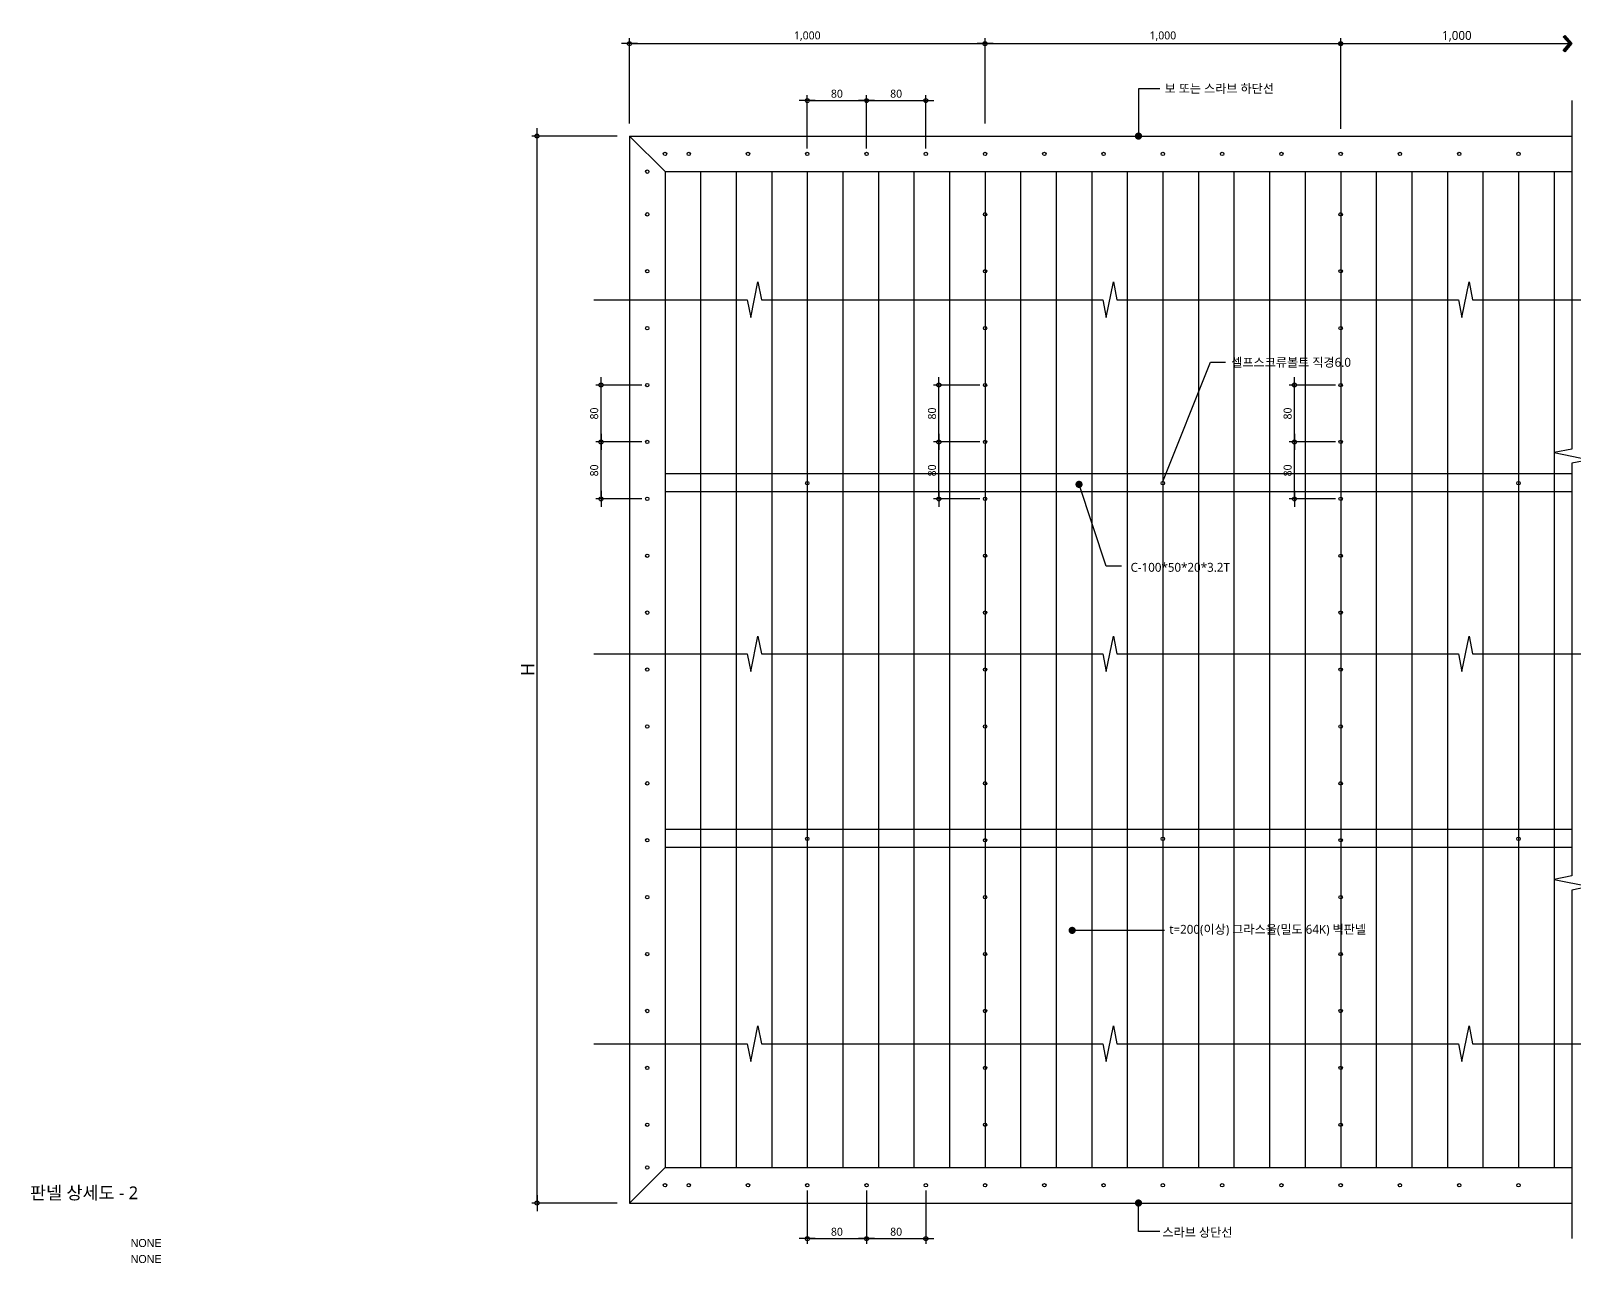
# Model space of a CAD drawing. Header units: millimetres. Extents: x 2752880 to 2775018, y 665860 to 672840.
# Drawn here: x 2764505 to 2768845, y 668901 to 672366 of the extents above; entities that cross this region are included whole.
import ezdxf
from ezdxf.enums import TextEntityAlignment as Align

# ---------------------------------------------------------------- set-up
doc = ezdxf.new("R2010")
doc.units = ezdxf.units.MM
doc.header["$LTSCALE"] = 10
doc.layers.get('DEFPOINTS').update_dxf_attribs({"color": 161})
for name, color, linetype in [('8', 8, 'Continuous'), ('A-TEXT-7', 7, 'Continuous'), ('DIM', 7, 'Continuous'), ('F', 4, 'Continuous'), ('SYM-1', 6, 'Continuous'), ('TEX', 3, 'Continuous'), ('TEXT-TITLE', 6, 'Continuous'), ('TEXT-기입', 6, 'Continuous'), ('TXT1', 4, 'Continuous'), ('W', 7, 'Continuous'), ('정림요청(20181011)', 30, 'Continuous')]:
    doc.layers.add(name, color=color, linetype=linetype)
doc.styles.add('CGS', font='cgse', dxfattribs={"bigfont": 'cgs'})
doc.styles.add('나눔바른고딕', font='NanumBarunGothic.ttf')
doc.styles.add('맑은고딕', font='malgun_0.ttf')
doc.dimstyles.new('10 NDIM', dxfattribs={"dimscale": 10, "dimtxt": 3, "dimasz": 1, "dimexe": 2, "dimexo": 2, "dimgap": 1.5, "dimtad": 1, "dimdec": 0, "dimrnd": 0.25, "dimdsep": 46, "dimtxsty": '나눔바른고딕', "dimblk": 'DOT0', "dimcen": 1, "dimdle": 8, "dimclrd": 7, "dimclre": 7, "dimclrt": 7, "dimadec": 0, "dimazin": 0, "dimtfac": 1, "dimtdec": 0, "dimtix": 1, "dimtmove": 2, "dimatfit": 3, "dimldrblk": 'DOT0', "dimfxl": 1, "dimtolj": 1, "dimtzin": 0, "dimlwd": -1, "dimlwe": -1, "dimarcsym": 0})

# ---------------------------------------------------------------- blocks, each defined once
blk = doc.blocks.new('DOT0')
at = {"layer": 'DIM'}
blk.add_line((-3, 0), (3, 0), dxfattribs=at)
at = {"layer": 'DIM', "color": 6}
blk.add_circle((0, 0), 0.75, dxfattribs=at)
blk = doc.blocks.new('*D37')
at = {"layer": 'DEFPOINTS', "color": 0, "linetype": 'ByBlock', "ltscale": 0.5, "transparency": 16777216}
for p in [(2767188.5, 672330.1), (2766188.5, 672090.1), (2767188.5, 672090.1)]:
    blk.add_point(p, dxfattribs=at)
at = {"layer": 'DIM', "color": 7, "linetype": 'ByBlock', "ltscale": 0.5, "transparency": 16777216}
for p, q in [((2766188.5, 672105.1), (2766188.5, 672345.1)), ((2767188.5, 672105.1), (2767188.5, 672345.1)), ((2766196, 672330.1), (2767181, 672330.1))]:
    blk.add_line(p, q, dxfattribs=at)
at = {"layer": 'DIM', "color": 7, "linetype": 'ByBlock', "ltscale": 0.5, "transparency": 16777216, "xscale": 7.5, "yscale": 7.5, "zscale": 7.5, "rotation": 180}
blk.add_blockref('DOT0', (2766188.5, 672330.1), dxfattribs=at)
at = {"layer": 'DIM', "color": 7, "linetype": 'ByBlock', "ltscale": 0.5, "transparency": 16777216, "xscale": 7.5, "yscale": 7.5, "zscale": 7.5}
blk.add_blockref('DOT0', (2767188.5, 672330.1), dxfattribs=at)
at = {"layer": 'DIM', "color": 7, "linetype": 'ByBlock', "ltscale": 0.5, "transparency": 16777216, "insert": (2766688.5, 672351.2), "char_height": 22.5, "attachment_point": 5, "style": '맑은고딕'}
blk.add_mtext('\\A1;1,000', dxfattribs=at)
blk = doc.blocks.new('*D38')
at = {"layer": 'DEFPOINTS', "color": 0, "linetype": 'ByBlock', "ltscale": 0.5, "transparency": 16777216}
for p in [(2768188.5, 672330.1), (2767188.5, 672090.1), (2768188.5, 672090.1)]:
    blk.add_point(p, dxfattribs=at)
at = {"layer": 'DIM', "color": 7, "linetype": 'ByBlock', "ltscale": 0.5, "transparency": 16777216}
for p, q in [((2767188.5, 672105.1), (2767188.5, 672345.1)), ((2768188.5, 672105.1), (2768188.5, 672345.1)), ((2767196, 672330.1), (2768181, 672330.1))]:
    blk.add_line(p, q, dxfattribs=at)
at = {"layer": 'DIM', "color": 7, "linetype": 'ByBlock', "ltscale": 0.5, "transparency": 16777216, "xscale": 7.5, "yscale": 7.5, "zscale": 7.5, "rotation": 180}
blk.add_blockref('DOT0', (2767188.5, 672330.1), dxfattribs=at)
at = {"layer": 'DIM', "color": 7, "linetype": 'ByBlock', "ltscale": 0.5, "transparency": 16777216, "xscale": 7.5, "yscale": 7.5, "zscale": 7.5}
blk.add_blockref('DOT0', (2768188.5, 672330.1), dxfattribs=at)
at = {"layer": 'DIM', "color": 7, "linetype": 'ByBlock', "ltscale": 0.5, "transparency": 16777216, "insert": (2767688.5, 672351.2), "char_height": 22.5, "attachment_point": 5, "style": '맑은고딕'}
blk.add_mtext('\\A1;1,000', dxfattribs=at)
blk = doc.blocks.new('DOT')
at = {"color": 0, "linetype": 'ByBlock'}
blk.add_line((-0.5, 0), (-1, 0), dxfattribs=at)
at = {"color": 0, "linetype": 'ByBlock', "const_width": 0.5}
blk.add_lwpolyline([(-0.25, 0, 1), (0.25, 0, 1)], format="xyb", close=True, dxfattribs=at)
blk = doc.blocks.new('*D34')
at = {"layer": 'DEFPOINTS', "color": 0, "linetype": 'ByBlock', "ltscale": 0.5, "transparency": 16777216}
for p in [(2767021.9, 672170.1), (2766855.2, 672020.1), (2767021.9, 672020.1)]:
    blk.add_point(p, dxfattribs=at)
at = {"layer": 'DIM', "color": 7, "linetype": 'ByBlock', "ltscale": 0.5, "transparency": 16777216}
for p, q in [((2766855.2, 672035.1), (2766855.2, 672185.1)), ((2766862.7, 672170.1), (2767014.4, 672170.1)), ((2767021.9, 672035.1), (2767021.9, 672185.1))]:
    blk.add_line(p, q, dxfattribs=at)
at = {"layer": 'DIM', "color": 7, "linetype": 'ByBlock', "ltscale": 0.5, "transparency": 16777216, "xscale": 7.5, "yscale": 7.5, "zscale": 7.5, "rotation": 180}
blk.add_blockref('DOT0', (2766855.2, 672170.1), dxfattribs=at)
at = {"layer": 'DIM', "color": 7, "linetype": 'ByBlock', "ltscale": 0.5, "transparency": 16777216, "xscale": 7.5, "yscale": 7.5, "zscale": 7.5}
blk.add_blockref('DOT0', (2767021.9, 672170.1), dxfattribs=at)
at = {"layer": 'DIM', "color": 7, "linetype": 'ByBlock', "ltscale": 0.5, "transparency": 16777216, "insert": (2766938.5, 672189.2), "char_height": 22.5, "attachment_point": 5, "style": '맑은고딕'}
blk.add_mtext('\\A1;80', dxfattribs=at)
blk = doc.blocks.new('*D35')
at = {"layer": 'DEFPOINTS', "color": 0, "linetype": 'ByBlock', "ltscale": 0.5, "transparency": 16777216}
for p in [(2766108.5, 671370.1), (2766238.5, 671370.1), (2766238.5, 671210.1)]:
    blk.add_point(p, dxfattribs=at)
at = {"layer": 'DIM', "color": 7, "linetype": 'ByBlock', "ltscale": 0.5, "transparency": 16777216}
for p, q in [((2766223.5, 671370.1), (2766093.5, 671370.1)), ((2766108.5, 671217.6), (2766108.5, 671362.6)), ((2766223.5, 671210.1), (2766093.5, 671210.1))]:
    blk.add_line(p, q, dxfattribs=at)
at = {"layer": 'DIM', "color": 7, "linetype": 'ByBlock', "ltscale": 0.5, "transparency": 16777216, "xscale": 7.5, "yscale": 7.5, "zscale": 7.5}
for p, rotation in [((2766108.5, 671370.1), 90), ((2766108.5, 671210.1), 270)]:
    blk.add_blockref('DOT0', p, dxfattribs=dict(at, rotation=rotation))
at = {"layer": 'DIM', "color": 7, "linetype": 'ByBlock', "ltscale": 0.5, "transparency": 16777216, "insert": (2766089.4, 671290.1), "char_height": 22.5, "attachment_point": 5, "rotation": 90, "style": '맑은고딕'}
blk.add_mtext('\\A1;80', dxfattribs=at)
blk = doc.blocks.new('*D40')
at = {"layer": 'DEFPOINTS', "color": 0, "linetype": 'ByBlock', "ltscale": 0.5, "transparency": 16777216}
for p in [(2767058.5, 671370.1), (2767188.5, 671370.1), (2767188.5, 671210.1)]:
    blk.add_point(p, dxfattribs=at)
at = {"layer": 'DIM', "color": 7, "linetype": 'ByBlock', "ltscale": 0.5, "transparency": 16777216}
for p, q in [((2767173.5, 671370.1), (2767043.5, 671370.1)), ((2767058.5, 671217.6), (2767058.5, 671362.6)), ((2767173.5, 671210.1), (2767043.5, 671210.1))]:
    blk.add_line(p, q, dxfattribs=at)
at = {"layer": 'DIM', "color": 7, "linetype": 'ByBlock', "ltscale": 0.5, "transparency": 16777216, "xscale": 7.5, "yscale": 7.5, "zscale": 7.5}
for p, rotation in [((2767058.5, 671370.1), 90), ((2767058.5, 671210.1), 270)]:
    blk.add_blockref('DOT0', p, dxfattribs=dict(at, rotation=rotation))
at = {"layer": 'DIM', "color": 7, "linetype": 'ByBlock', "ltscale": 0.5, "transparency": 16777216, "insert": (2767039.4, 671290.1), "char_height": 22.5, "attachment_point": 5, "rotation": 90, "style": '맑은고딕'}
blk.add_mtext('\\A1;80', dxfattribs=at)
blk = doc.blocks.new('*D41')
at = {"layer": 'DEFPOINTS', "color": 0, "linetype": 'ByBlock', "ltscale": 0.5, "transparency": 16777216}
for p in [(2768058.5, 671370.1), (2768188.5, 671370.1), (2768188.5, 671210.1)]:
    blk.add_point(p, dxfattribs=at)
at = {"layer": 'DIM', "color": 7, "linetype": 'ByBlock', "ltscale": 0.5, "transparency": 16777216}
for p, q in [((2768173.5, 671370.1), (2768043.5, 671370.1)), ((2768058.5, 671217.6), (2768058.5, 671362.6)), ((2768173.5, 671210.1), (2768043.5, 671210.1))]:
    blk.add_line(p, q, dxfattribs=at)
at = {"layer": 'DIM', "color": 7, "linetype": 'ByBlock', "ltscale": 0.5, "transparency": 16777216, "xscale": 7.5, "yscale": 7.5, "zscale": 7.5}
for p, rotation in [((2768058.5, 671370.1), 90), ((2768058.5, 671210.1), 270)]:
    blk.add_blockref('DOT0', p, dxfattribs=dict(at, rotation=rotation))
at = {"layer": 'DIM', "color": 7, "linetype": 'ByBlock', "ltscale": 0.5, "transparency": 16777216, "insert": (2768039.4, 671290.1), "char_height": 22.5, "attachment_point": 5, "rotation": 90, "style": '맑은고딕'}
blk.add_mtext('\\A1;80', dxfattribs=at)
blk = doc.blocks.new('*D42')
at = {"layer": 'DEFPOINTS', "color": 0, "linetype": 'ByBlock', "ltscale": 0.5, "transparency": 16777216}
for p in [(2765928.5, 672070.1), (2766168.5, 672070.1), (2766168.5, 669070.1)]:
    blk.add_point(p, dxfattribs=at)
at = {"layer": 'DIM', "color": 7, "linetype": 'ByBlock', "ltscale": 0.5, "transparency": 16777216}
for p, q in [((2766153.5, 672070.1), (2765913.5, 672070.1)), ((2765928.5, 669077.6), (2765928.5, 672062.6)), ((2766153.5, 669070.1), (2765913.5, 669070.1))]:
    blk.add_line(p, q, dxfattribs=at)
at = {"layer": 'DIM', "color": 7, "linetype": 'ByBlock', "ltscale": 0.5, "transparency": 16777216, "xscale": 7.5, "yscale": 7.5, "zscale": 7.5}
for p, rotation in [((2765928.5, 672070.1), 90), ((2765928.5, 669070.1), 270)]:
    blk.add_blockref('DOT0', p, dxfattribs=dict(at, rotation=rotation))
at = {"layer": 'DIM', "color": 7, "linetype": 'ByBlock', "ltscale": 0.5, "transparency": 16777216, "insert": (2765902.3, 670570.1), "char_height": 37.5, "attachment_point": 5, "rotation": 90, "style": '맑은고딕'}
blk.add_mtext('\\A1;H', dxfattribs=at)
blk = doc.blocks.new('*D43')
at = {"layer": 'DEFPOINTS', "color": 0, "linetype": 'ByBlock', "ltscale": 0.5, "transparency": 16777216}
for p in [(2766855.2, 669120.1), (2767021.9, 669120.1), (2767021.9, 668970.1)]:
    blk.add_point(p, dxfattribs=at)
at = {"layer": 'DIM', "color": 7, "linetype": 'ByBlock', "ltscale": 0.5, "transparency": 16777216}
for p, q in [((2766855.2, 669105.1), (2766855.2, 668955.1)), ((2767021.9, 669105.1), (2767021.9, 668955.1)), ((2766862.7, 668970.1), (2767014.4, 668970.1))]:
    blk.add_line(p, q, dxfattribs=at)
at = {"layer": 'DIM', "color": 7, "linetype": 'ByBlock', "ltscale": 0.5, "transparency": 16777216, "xscale": 7.5, "yscale": 7.5, "zscale": 7.5, "rotation": 180}
blk.add_blockref('DOT0', (2766855.2, 668970.1), dxfattribs=at)
at = {"layer": 'DIM', "color": 7, "linetype": 'ByBlock', "ltscale": 0.5, "transparency": 16777216, "xscale": 7.5, "yscale": 7.5, "zscale": 7.5}
blk.add_blockref('DOT0', (2767021.9, 668970.1), dxfattribs=at)
at = {"layer": 'DIM', "color": 7, "linetype": 'ByBlock', "ltscale": 0.5, "transparency": 16777216, "insert": (2766938.5, 668989.2), "char_height": 22.5, "attachment_point": 5, "style": '맑은고딕'}
blk.add_mtext('\\A1;80', dxfattribs=at)
blk = doc.blocks.new('*D44')
at = {"layer": 'DEFPOINTS', "color": 0, "linetype": 'ByBlock', "ltscale": 0.5, "transparency": 16777216}
for p in [(2766688.5, 669120.1), (2766855.2, 669120.1), (2766855.2, 668970.1)]:
    blk.add_point(p, dxfattribs=at)
at = {"layer": 'DIM', "color": 7, "linetype": 'ByBlock', "ltscale": 0.5, "transparency": 16777216}
for p, q in [((2766688.5, 669105.1), (2766688.5, 668955.1)), ((2766855.2, 669105.1), (2766855.2, 668955.1)), ((2766696, 668970.1), (2766847.7, 668970.1))]:
    blk.add_line(p, q, dxfattribs=at)
at = {"layer": 'DIM', "color": 7, "linetype": 'ByBlock', "ltscale": 0.5, "transparency": 16777216, "xscale": 7.5, "yscale": 7.5, "zscale": 7.5, "rotation": 180}
blk.add_blockref('DOT0', (2766688.5, 668970.1), dxfattribs=at)
at = {"layer": 'DIM', "color": 7, "linetype": 'ByBlock', "ltscale": 0.5, "transparency": 16777216, "xscale": 7.5, "yscale": 7.5, "zscale": 7.5}
blk.add_blockref('DOT0', (2766855.2, 668970.1), dxfattribs=at)
at = {"layer": 'DIM', "color": 7, "linetype": 'ByBlock', "ltscale": 0.5, "transparency": 16777216, "insert": (2766771.9, 668989.2), "char_height": 22.5, "attachment_point": 5, "style": '맑은고딕'}
blk.add_mtext('\\A1;80', dxfattribs=at)
blk = doc.blocks.new('*D36')
at = {"layer": 'DEFPOINTS', "color": 0, "linetype": 'ByBlock', "ltscale": 0.5, "transparency": 16777216}
for p in [(2766855.2, 672170.1), (2766688.5, 672020.1), (2766855.2, 672020.1)]:
    blk.add_point(p, dxfattribs=at)
at = {"layer": 'DIM', "color": 7, "linetype": 'ByBlock', "ltscale": 0.5, "transparency": 16777216}
for p, q in [((2766688.5, 672035.1), (2766688.5, 672185.1)), ((2766696, 672170.1), (2766847.7, 672170.1)), ((2766855.2, 672035.1), (2766855.2, 672185.1))]:
    blk.add_line(p, q, dxfattribs=at)
at = {"layer": 'DIM', "color": 7, "linetype": 'ByBlock', "ltscale": 0.5, "transparency": 16777216, "xscale": 7.5, "yscale": 7.5, "zscale": 7.5, "rotation": 180}
blk.add_blockref('DOT0', (2766688.5, 672170.1), dxfattribs=at)
at = {"layer": 'DIM', "color": 7, "linetype": 'ByBlock', "ltscale": 0.5, "transparency": 16777216, "xscale": 7.5, "yscale": 7.5, "zscale": 7.5}
blk.add_blockref('DOT0', (2766855.2, 672170.1), dxfattribs=at)
at = {"layer": 'DIM', "color": 7, "linetype": 'ByBlock', "ltscale": 0.5, "transparency": 16777216, "insert": (2766771.9, 672189.2), "char_height": 22.5, "attachment_point": 5, "style": '맑은고딕'}
blk.add_mtext('\\A1;80', dxfattribs=at)
blk = doc.blocks.new('*D45')
at = {"layer": 'DEFPOINTS', "color": 0, "linetype": 'ByBlock', "ltscale": 0.5, "transparency": 16777216}
for p in [(2766108.5, 671210.1), (2766238.5, 671210.1), (2766238.5, 671050.1)]:
    blk.add_point(p, dxfattribs=at)
at = {"layer": 'DIM', "color": 7, "linetype": 'ByBlock', "ltscale": 0.5, "transparency": 16777216}
for p, q in [((2766223.5, 671210.1), (2766093.5, 671210.1)), ((2766108.5, 671057.6), (2766108.5, 671202.6)), ((2766223.5, 671050.1), (2766093.5, 671050.1))]:
    blk.add_line(p, q, dxfattribs=at)
at = {"layer": 'DIM', "color": 7, "linetype": 'ByBlock', "ltscale": 0.5, "transparency": 16777216, "xscale": 7.5, "yscale": 7.5, "zscale": 7.5}
for p, rotation in [((2766108.5, 671210.1), 90), ((2766108.5, 671050.1), 270)]:
    blk.add_blockref('DOT0', p, dxfattribs=dict(at, rotation=rotation))
at = {"layer": 'DIM', "color": 7, "linetype": 'ByBlock', "ltscale": 0.5, "transparency": 16777216, "insert": (2766089.4, 671130.1), "char_height": 22.5, "attachment_point": 5, "rotation": 90, "style": '맑은고딕'}
blk.add_mtext('\\A1;80', dxfattribs=at)
blk = doc.blocks.new('*D46')
at = {"layer": 'DEFPOINTS', "color": 0, "linetype": 'ByBlock', "ltscale": 0.5, "transparency": 16777216}
for p in [(2767058.5, 671210.1), (2767188.5, 671210.1), (2767188.5, 671050.1)]:
    blk.add_point(p, dxfattribs=at)
at = {"layer": 'DIM', "color": 7, "linetype": 'ByBlock', "ltscale": 0.5, "transparency": 16777216}
for p, q in [((2767173.5, 671210.1), (2767043.5, 671210.1)), ((2767058.5, 671057.6), (2767058.5, 671202.6)), ((2767173.5, 671050.1), (2767043.5, 671050.1))]:
    blk.add_line(p, q, dxfattribs=at)
at = {"layer": 'DIM', "color": 7, "linetype": 'ByBlock', "ltscale": 0.5, "transparency": 16777216, "xscale": 7.5, "yscale": 7.5, "zscale": 7.5}
for p, rotation in [((2767058.5, 671210.1), 90), ((2767058.5, 671050.1), 270)]:
    blk.add_blockref('DOT0', p, dxfattribs=dict(at, rotation=rotation))
at = {"layer": 'DIM', "color": 7, "linetype": 'ByBlock', "ltscale": 0.5, "transparency": 16777216, "insert": (2767039.4, 671130.1), "char_height": 22.5, "attachment_point": 5, "rotation": 90, "style": '맑은고딕'}
blk.add_mtext('\\A1;80', dxfattribs=at)
blk = doc.blocks.new('*D47')
at = {"layer": 'DEFPOINTS', "color": 0, "linetype": 'ByBlock', "ltscale": 0.5, "transparency": 16777216}
for p in [(2768058.5, 671210.1), (2768188.5, 671210.1), (2768188.5, 671050.1)]:
    blk.add_point(p, dxfattribs=at)
at = {"layer": 'DIM', "color": 7, "linetype": 'ByBlock', "ltscale": 0.5, "transparency": 16777216}
for p, q in [((2768173.5, 671210.1), (2768043.5, 671210.1)), ((2768058.5, 671057.6), (2768058.5, 671202.6)), ((2768173.5, 671050.1), (2768043.5, 671050.1))]:
    blk.add_line(p, q, dxfattribs=at)
at = {"layer": 'DIM', "color": 7, "linetype": 'ByBlock', "ltscale": 0.5, "transparency": 16777216, "xscale": 7.5, "yscale": 7.5, "zscale": 7.5}
for p, rotation in [((2768058.5, 671210.1), 90), ((2768058.5, 671050.1), 270)]:
    blk.add_blockref('DOT0', p, dxfattribs=dict(at, rotation=rotation))
at = {"layer": 'DIM', "color": 7, "linetype": 'ByBlock', "ltscale": 0.5, "transparency": 16777216, "insert": (2768039.4, 671130.1), "char_height": 22.5, "attachment_point": 5, "rotation": 90, "style": '맑은고딕'}
blk.add_mtext('\\A1;80', dxfattribs=at)
blk = doc.blocks.new('LEADER4')
blk.add_lwpolyline([(0, 0), (-0.321, -0.383), (-0.398, -0.319), (-0.131, 0), (-0.398, 0.319), (-0.321, 0.383)], close=True)
for points in [[(-0.131, 0), (-0.398, 0.319), (0, 0), (-0.321, 0.383)], [(-0.131, 0), (-0.398, -0.319), (0, 0), (-0.321, -0.383)]]:
    blk.add_solid(points)

msp = doc.modelspace()

# ---------------------------------------------------------------- linework, layer by layer
at = {"linetype": 'ByBlock'}
for centre in [(2766288.5, 672020.1), (2766355.2, 672020.1), (2766521.9, 672020.1), (2766688.5, 672020.1), (2766855.2, 672020.1), (2767021.9, 672020.1), (2767188.5, 672020.1), (2767355.2, 672020.1), (2767521.9, 672020.1), (2767688.5, 672020.1), (2767855.2, 672020.1), (2768021.9, 672020.1), (2768188.5, 672020.1), (2768355.2, 672020.1), (2768521.9, 672020.1), (2768688.5, 672020.1), (2766238.5, 671970.1), (2766238.5, 671850.1), (2767188.5, 671850.1), (2768188.5, 671850.1), (2766238.5, 671690.1), (2767188.5, 671690.1), (2768188.5, 671690.1), (2766238.5, 671530.1), (2767188.5, 671530.1), (2768188.5, 671530.1), (2766238.5, 671370.1), (2767188.5, 671370.1), (2768188.5, 671370.1), (2766238.5, 671210.1), (2767188.5, 671210.1), (2768188.5, 671210.1), (2766688.5, 671094.2), (2767688.5, 671094.2), (2768688.5, 671094.2), (2766238.5, 671050.1), (2767188.5, 671050.1), (2768188.5, 671050.1), (2766238.5, 670890.1), (2767188.5, 670890.1), (2768188.5, 670890.1), (2766238.5, 670730.1), (2767188.5, 670730.1), (2768188.5, 670730.1), (2766238.5, 670570.1), (2767188.5, 670570.1), (2768188.5, 670570.1), (2766238.5, 670410.1), (2767188.5, 670410.1), (2768188.5, 670410.1), (2766238.5, 670250.1), (2767188.5, 670250.1), (2768188.5, 670250.1), (2766238.5, 670090.1), (2766688.5, 670094.2), (2767188.5, 670090.1), (2767688.5, 670094.2), (2768188.5, 670090.1), (2768688.5, 670094.2), (2766238.5, 669930.1), (2767188.5, 669930.1), (2768188.5, 669930.1), (2766238.5, 669770.1), (2767188.5, 669770.1), (2768188.5, 669770.1), (2766238.5, 669610.1), (2767188.5, 669610.1), (2768188.5, 669610.1), (2766238.5, 669450.1), (2767188.5, 669450.1), (2768188.5, 669450.1), (2766238.5, 669290.1), (2767188.5, 669290.1), (2768188.5, 669290.1), (2766238.5, 669170.1), (2766288.5, 669120.1), (2766355.2, 669120.1), (2766521.9, 669120.1), (2766688.5, 669120.1), (2766855.2, 669120.1), (2767021.9, 669120.1), (2767188.5, 669120.1), (2767355.2, 669120.1), (2767521.9, 669120.1), (2767688.5, 669120.1), (2767855.2, 669120.1), (2768021.9, 669120.1), (2768188.5, 669120.1), (2768355.2, 669120.1), (2768521.9, 669120.1), (2768688.5, 669120.1)]:
    msp.add_circle(centre, 4.8, dxfattribs=at)
at = {"layer": '8', "linetype": 'ByBlock'}
for p, q in [((2766388.5, 671970.1), (2766388.5, 669170.1)), ((2766488.5, 671970.1), (2766488.5, 669170.1)), ((2766588.5, 671970.1), (2766588.5, 669170.1)), ((2766688.5, 671970.1), (2766688.5, 669170.1)), ((2766788.5, 671970.1), (2766788.5, 669170.1)), ((2766888.5, 671970.1), (2766888.5, 669170.1)), ((2766988.5, 671970.1), (2766988.5, 669170.1)), ((2767088.5, 671970.1), (2767088.5, 669170.1)), ((2767288.5, 671970.1), (2767288.5, 669170.1)), ((2767388.5, 671970.1), (2767388.5, 669170.1)), ((2767488.5, 671970.1), (2767488.5, 669170.1)), ((2767588.5, 671970.1), (2767588.5, 669170.1)), ((2767688.5, 671970.1), (2767688.5, 669170.1)), ((2767788.5, 671970.1), (2767788.5, 669170.1)), ((2767888.5, 671970.1), (2767888.5, 669170.1)), ((2767988.5, 671970.1), (2767988.5, 669170.1)), ((2768088.5, 671970.1), (2768088.5, 669170.1)), ((2768288.5, 671970.1), (2768288.5, 669170.1)), ((2768388.5, 671970.1), (2768388.5, 669170.1)), ((2768488.5, 671970.1), (2768488.5, 669170.1)), ((2768588.5, 671970.1), (2768588.5, 669170.1)), ((2768688.5, 671970.1), (2768688.5, 669170.1)), ((2768788.5, 671970.1), (2768788.5, 669170.1))]:
    msp.add_line(p, q, dxfattribs=at)
at = {"layer": 'A-TEXT-7', "linetype": 'ByBlock', "const_width": 6}
msp.add_lwpolyline([(2767619.9, 669067.1, -1), (2767619.9, 669073.1, -1)], format="xyb", close=True, dxfattribs=at)
at = {"layer": 'DIM', "linetype": 'ByBlock', "ltscale": 0.5}
for p, q in [((2768188.5, 672090.1), (2768188.5, 672330.1)), ((2768200.5, 672330.1), (2768838.5, 672330.1))]:
    msp.add_line(p, q, dxfattribs=at)
at = {"layer": 'F', "linetype": 'ByBlock'}
for p, q in [((2766288.5, 671970.1), (2766188.5, 672070.1)), ((2766288.5, 671970.1), (2768838.5, 671970.1)), ((2766288.5, 671970.1), (2766288.5, 669170.1)), ((2767188.5, 671970.1), (2767188.5, 669170.1)), ((2768188.5, 671970.1), (2768188.5, 669170.1)), ((2766288.5, 669170.1), (2766188.5, 669070.1)), ((2766288.5, 669170.1), (2768838.5, 669170.1))]:
    msp.add_line(p, q, dxfattribs=at)
at = {"layer": 'SYM-1', "linetype": 'ByBlock'}
for p, q in [((2768838.5, 672170.1), (2768838.5, 671190.1)), ((2766088.5, 671610.1), (2766519.4, 671610.1)), ((2766559.4, 671610.1), (2767519.4, 671610.1)), ((2767559.4, 671610.1), (2768519.4, 671610.1)), ((2768559.4, 671610.1), (2768938.5, 671610.1)), ((2768838.5, 671150.1), (2768838.5, 669990.1)), ((2766088.5, 670614.4), (2766519.4, 670614.4)), ((2766559.4, 670614.4), (2767519.4, 670614.4)), ((2767559.4, 670614.4), (2768519.4, 670614.4)), ((2768559.4, 670614.4), (2768938.5, 670614.4)), ((2768838.5, 669950.1), (2768838.5, 668970.1)), ((2766088.5, 669518), (2766519.4, 669518)), ((2766559.4, 669518), (2767519.4, 669518)), ((2767559.4, 669518), (2768519.4, 669518)), ((2768559.4, 669518), (2768938.5, 669518))]:
    msp.add_line(p, q, dxfattribs=at)
for points in [[(2766519.4, 671610.1), (2766529.4, 671560.1), (2766549.4, 671660.1), (2766559.4, 671610.1)], [(2767519.4, 671610.1), (2767529.4, 671560.1), (2767549.4, 671660.1), (2767559.4, 671610.1)], [(2768519.4, 671610.1), (2768529.4, 671560.1), (2768549.4, 671660.1), (2768559.4, 671610.1)], [(2768838.5, 671190.1), (2768788.5, 671180.1), (2768888.5, 671160.1), (2768838.5, 671150.1)], [(2766519.4, 670614.4), (2766529.4, 670564.4), (2766549.4, 670664.4), (2766559.4, 670614.4)], [(2767519.4, 670614.4), (2767529.4, 670564.4), (2767549.4, 670664.4), (2767559.4, 670614.4)], [(2768519.4, 670614.4), (2768529.4, 670564.4), (2768549.4, 670664.4), (2768559.4, 670614.4)], [(2768838.5, 669990.1), (2768788.5, 669980.1), (2768888.5, 669960.1), (2768838.5, 669950.1)], [(2766519.4, 669518), (2766529.4, 669468), (2766549.4, 669568), (2766559.4, 669518)], [(2767519.4, 669518), (2767529.4, 669468), (2767549.4, 669568), (2767559.4, 669518)], [(2768519.4, 669518), (2768529.4, 669468), (2768549.4, 669568), (2768559.4, 669518)]]:
    msp.add_lwpolyline(points, dxfattribs=at)
at = {"layer": 'TXT1', "color": 4, "linetype": 'ByBlock'}
for p, q in [((2767679.9, 672202.8), (2767619.9, 672202.8)), ((2767619.9, 672202.8), (2767619.9, 672070.1)), ((2767688.5, 671099), (2767822.6, 671434)), ((2767822.6, 671434), (2767864.5, 671434)), ((2767529.4, 670860.8), (2767452.7, 671090.9)), ((2767572.5, 670860.8), (2767529.4, 670860.8)), ((2767693.2, 669836.8), (2767433.4, 669836.8)), ((2767619.9, 668990.1), (2767619.9, 669070.1)), ((2767679.9, 668990.1), (2767619.9, 668990.1))]:
    msp.add_line(p, q, dxfattribs=at)
for points, const_width in [([(2767619.9, 672075.2, -1), (2767619.9, 672065, -1)], 10.1), ([(2767452.7, 671095.9, -1), (2767452.7, 671085.8, -1)], 10.1), ([(2767433.4, 669841.8, -1), (2767433.4, 669831.7, -1)], 10.1), ([(2767433.4, 669833.8, -1), (2767433.4, 669839.8, -1)], 6), ([(2767619.9, 669075.2, -1), (2767619.9, 669065, -1)], 10.1)]:
    msp.add_lwpolyline(points, format="xyb", close=True, dxfattribs=dict(at, const_width=const_width))
at = {"layer": 'W', "linetype": 'ByBlock'}
for p, q in [((2766188.5, 672070.1), (2768838.5, 672070.1)), ((2766188.5, 672070.1), (2766188.5, 669070.1)), ((2766188.5, 669070.1), (2768838.5, 669070.1))]:
    msp.add_line(p, q, dxfattribs=at)
at = {"layer": '정림요청(20181011)', "color": 4, "linetype": 'ByBlock'}
for p, q in [((2768838.5, 671120.1), (2766288.5, 671120.1)), ((2768838.5, 671070.1), (2766288.5, 671070.1)), ((2768838.5, 670120.1), (2766288.5, 670120.1)), ((2768838.5, 670070.1), (2766288.5, 670070.1))]:
    msp.add_line(p, q, dxfattribs=at)

# ---------------------------------------------------------------- block references
at = {"layer": 'DIM', "linetype": 'ByBlock', "ltscale": 0.5, "xscale": 12, "yscale": 12, "zscale": 12, "rotation": 180}
msp.add_blockref('DOT', (2768188.5, 672330.1), dxfattribs=at)
at = {"layer": 'DIM', "linetype": 'ByBlock', "ltscale": 0.5, "xscale": 60, "yscale": 60, "zscale": 60}
msp.add_blockref('LEADER4', (2768838.5, 672330.1), dxfattribs=at)

# ---------------------------------------------------------------- texts
at = {"layer": 'DIM', "linetype": 'ByBlock', "ltscale": 0.5, "style": '맑은고딕'}
msp.add_text('1,000', height=25, dxfattribs=at).set_placement((2768473.6, 672340.6))
at = {"layer": 'TEX', "linetype": 'ByBlock', "style": '맑은고딕'}
for s, p in [('보 또는 스라브 하단선', (2767693.3, 672191.5)), ('셀프스크류볼트 직경6.0', (2767880.7, 671421.5)), ('C-100*50*20*3.2T ', (2767597.6, 670845.1)), ('t=200(이상) 그라스울(밀도 64K) 벽판넬', (2767706.7, 669827.2)), ('스라브 상단선', (2767687.4, 668975.4))]:
    msp.add_text(s, height=25, dxfattribs=at).set_placement(p)
at = {"layer": 'TEXT-TITLE', "style": '나눔바른고딕'}
msp.add_text('판넬 상세도 - 2', height=36, dxfattribs=at).set_placement((2764654.8, 669080.8), align=Align.CENTER)
at = {"layer": 'TEXT-기입', "style": 'CGS'}
for p in [(2764785.8, 668939.7), (2764785.8, 668894.7)]:
    msp.add_text('NONE', height=22.5, dxfattribs=at).set_placement(p, align=Align.BOTTOM_LEFT)

# ---------------------------------------------------------------- dimensions: what is measured, and where the dimension line sits
at = {"layer": 'DIM', "linetype": 'ByBlock', "ltscale": 0.5}
for base, p1, p2, text, picture, middle in [((2767188.5, 672330.1), (2766188.5, 672090.1), (2767188.5, 672090.1), '1,000', '*D37', (2766688.5, 672351.2)), ((2768188.5, 672330.1), (2767188.5, 672090.1), (2768188.5, 672090.1), '1,000', '*D38', (2767688.5, 672351.2)), ((2766855.2, 672170.1), (2766688.5, 672020.1), (2766855.2, 672020.1), '80', '*D36', (2766771.9, 672189.2)), ((2767021.9, 672170.1), (2766855.2, 672020.1), (2767021.9, 672020.1), '80', '*D34', (2766938.5, 672189.2)), ((2766855.2, 668970.1), (2766688.5, 669120.1), (2766855.2, 669120.1), '80', '*D44', (2766771.9, 668989.2)), ((2767021.9, 668970.1), (2766855.2, 669120.1), (2767021.9, 669120.1), '80', '*D43', (2766938.5, 668989.2))]:
    dim = msp.add_linear_dim(base=base, p1=p1, p2=p2, text=text, dimstyle='10 NDIM', override={"dimscale": 15, "dimtxt": 1.5, "dimasz": 0.5, "dimexe": 1, "dimexo": 1, "dimgap": 0.5, "dimtxsty": '맑은고딕', "dimdle": 0.8, "dimtofl": 0}, dxfattribs=at)
    dim.commit()
    dim.dimension.update_dxf_attribs({"geometry": picture, "text_midpoint": middle})
for base, p1, p2, text, override, picture, middle in [((2765928.5, 672070.1), (2766168.5, 669070.1), (2766168.5, 672070.1), 'H', {"dimscale": 15, "dimtxt": 2.5, "dimasz": 0.5, "dimexe": 1, "dimexo": 1, "dimgap": 0.5, "dimtxsty": '맑은고딕', "dimdle": 0.8, "dimtofl": 0}, '*D42', (2765902.3, 670570.1)), ((2766108.5, 671370.1), (2766238.5, 671210.1), (2766238.5, 671370.1), '80', {"dimscale": 15, "dimtxt": 1.5, "dimasz": 0.5, "dimexe": 1, "dimexo": 1, "dimgap": 0.5, "dimtxsty": '맑은고딕', "dimdle": 0.8, "dimtofl": 0}, '*D35', (2766089.4, 671290.1)), ((2767058.5, 671370.1), (2767188.5, 671210.1), (2767188.5, 671370.1), '80', {"dimscale": 15, "dimtxt": 1.5, "dimasz": 0.5, "dimexe": 1, "dimexo": 1, "dimgap": 0.5, "dimtxsty": '맑은고딕', "dimdle": 0.8, "dimtofl": 0}, '*D40', (2767039.4, 671290.1)), ((2768058.5, 671370.1), (2768188.5, 671210.1), (2768188.5, 671370.1), '80', {"dimscale": 15, "dimtxt": 1.5, "dimasz": 0.5, "dimexe": 1, "dimexo": 1, "dimgap": 0.5, "dimtxsty": '맑은고딕', "dimdle": 0.8, "dimtofl": 0}, '*D41', (2768039.4, 671290.1)), ((2766108.5, 671210.1), (2766238.5, 671050.1), (2766238.5, 671210.1), '80', {"dimscale": 15, "dimtxt": 1.5, "dimasz": 0.5, "dimexe": 1, "dimexo": 1, "dimgap": 0.5, "dimtxsty": '맑은고딕', "dimdle": 0.8, "dimtofl": 0}, '*D45', (2766089.4, 671130.1)), ((2767058.5, 671210.1), (2767188.5, 671050.1), (2767188.5, 671210.1), '80', {"dimscale": 15, "dimtxt": 1.5, "dimasz": 0.5, "dimexe": 1, "dimexo": 1, "dimgap": 0.5, "dimtxsty": '맑은고딕', "dimdle": 0.8, "dimtofl": 0}, '*D46', (2767039.4, 671130.1)), ((2768058.5, 671210.1), (2768188.5, 671050.1), (2768188.5, 671210.1), '80', {"dimscale": 15, "dimtxt": 1.5, "dimasz": 0.5, "dimexe": 1, "dimexo": 1, "dimgap": 0.5, "dimtxsty": '맑은고딕', "dimdle": 0.8, "dimtofl": 0}, '*D47', (2768039.4, 671130.1))]:
    dim = msp.add_linear_dim(base=base, p1=p1, p2=p2, angle=90, text=text, dimstyle='10 NDIM', override=override, dxfattribs=at)
    dim.commit()
    dim.dimension.update_dxf_attribs({"geometry": picture, "text_midpoint": middle})

doc.saveas('drawing.dxf')
